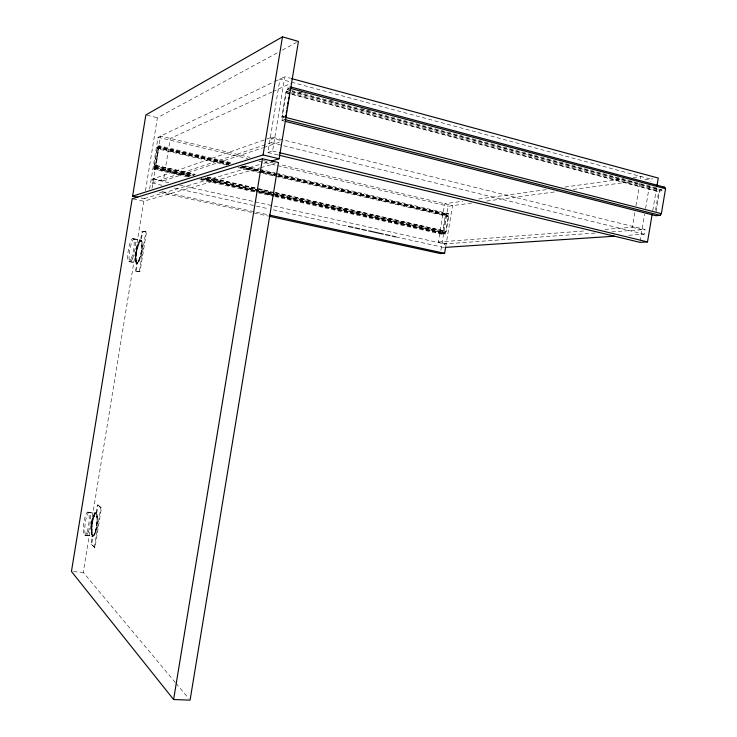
<?xml version="1.0" encoding="UTF-8"?>
<svg xmlns="http://www.w3.org/2000/svg" width="737" height="737" viewBox="0 0 737 737"><rect width="100%" height="100%" fill="white"/><g stroke="black" fill="none" stroke-linecap="round" stroke-linejoin="round"><path stroke-width="0.55" stroke-dasharray="3.69 2.76" d="M175.342 682.526L83.235 572.4L143.789 201.219L259.728 167.944M141.043 197.94L144.212 198.612L144.572 196.364M145.493 190.754L157.396 117.754L278.282 52.318M98.049 504.992L101.457 507.922L94.972 547.692L90.983 544.173L92.328 535.937L91.37 532.915L91.296 527.766A11.626 2.552 -82.8 0 1 93.258 516.536L94.797 513.394L96.704 513.228L98.049 504.992L97.395 504.919L96.05 513.164M135.497 271.354L136.852 263.072L137.497 263.201L136.142 271.483L135.497 271.354L140.076 271.271L146.608 231.271L141.937 231.879L140.583 240.17L139.136 241.561L137.441 245.688A11.571 2.589 -79.9 0 0 135.442 257.112L135.663 261.414L136.852 263.072M94.972 547.692L91.646 544.228L92.991 535.992L92.033 532.98L91.95 527.83A11.617 2.561 -82.8 0 1 93.912 516.6L95.451 513.468L96.704 513.228M137.497 263.201L136.308 261.543L136.087 257.241A11.571 2.598 -79.9 0 1 138.086 245.817L139.781 241.69L141.237 240.299L142.582 232.008L146.608 231.271M149.611 189.031L158.05 137.294L273.722 82.019M187.502 176.852L153.913 169.27L157.663 146.285L158.989 145.696L232.754 162.997M190.008 176.346L154.18 168.248L157.607 147.225L158.823 146.681L230.359 163.43M191.39 175.903L154.429 167.529L154.586 166.544L155.627 166.138L194.789 175.028M226.867 164.996L157.488 148.8L157.644 147.815L158.796 147.308L230.349 164.047M162.076 185.291L151.969 183.062L152.614 179.082L272.174 137.156L645.05 229.474L644.249 234.237L627.076 235.37M152.043 188.248L160.555 136.096L250.055 157.405M155.627 166.138L158.538 148.34L157.488 148.8M154.429 167.529L155.571 167.096L156.115 165.65L158.796 147.308M94.299 547.628L100.794 507.857L97.395 504.919M139.422 271.142L145.954 231.132M153.6 178.732L163.365 180.906L170.302 138.418L271.852 92.07M277.932 154.927L267.881 152.495L279.949 79.043L650.541 179.091L650.163 181.348M151.969 183.062L271.262 142.683L272.174 137.156M267.881 152.495L272.589 151.002L284.795 76.731L290.341 78.233M288.858 90.743L286.757 91.674L286.223 92.871L282.437 115.856L282.63 116.759L284.712 115.949L284.482 117.349L282.197 118.233L281.856 116.63L285.827 92.512L286.785 90.365L288.324 89.684M284.206 121.052L281.985 120.49L282.207 119.099L283.819 118.482M290.433 90.255L287.098 89.361L287.329 87.97L289.973 86.782M446.189 243.79L438.303 242.031L444.669 203.744L462.827 201.229M203.357 178.722L445.166 233.38L445.019 234.265L442.753 234.467L442.384 233.343L445.424 215.112L446.18 213.859L448.455 213.583L448.308 214.476L446.207 214.725L278.42 175.48M443.425 232.956L443.573 232.072L445.378 231.906L445.802 231.215L448.243 216.577L448.032 215.95L446.217 216.171L446.364 215.287L448.354 215.047L448.732 216.162L446.171 231.547L445.406 232.781L443.425 232.956L203.716 178.695M440.91 250.175L448.225 206.203L471.892 203.025M595.063 233.076L444.475 243.91L443.886 247.475L395.603 236.826M445.738 246.508L452.546 205.623L280.263 164.6M604.966 229.382L632.364 227.309L635.027 211.501M635.976 205.853L639.78 183.273M640.545 178.75L640.923 176.493L632.982 177.599M640.075 241.202L644.645 214.099M645.594 208.451L649.408 185.835M652.789 210.542L656.566 188.138M655.552 210.063L658.675 191.519L659.983 189.796L661.817 189.575M656.041 211.685L659.375 191.924L660.103 190.957L663.447 190.561L292.193 91.628M137.027 247.752L138.556 243.219A11.258 2.515 -79.9 0 1 141.716 242.795L141.873 244.748A10.917 2.441 -79.9 0 1 140.435 255.564L138.869 260.115A11.258 2.515 -79.9 0 1 135.746 260.354L135.608 258.401M446.207 214.725L442.873 232.938L443.075 233.565L445.166 233.38M282.308 50.134L296.412 42.497M274.763 81.521L284.795 76.731M272.902 91.591L290.691 83.465M287.098 89.361L288.729 88.643M154.18 168.248L155.378 167.787M153.913 169.27L155.221 168.773L189.906 176.613M281.985 120.49L283.727 119.827M163.365 180.906L262.473 147.888M263.56 147.529L279.903 142.084M144.212 198.612L259.378 164.609M263.763 163.31L268.157 162.02M260.834 167.631L275.187 163.513M478.7 199.018L546.771 189.566M564.92 187.051L623.907 178.861M486.678 201.044L557.236 191.592M573.165 189.455L632.337 181.532M644.857 179.856L652.752 178.796M438.303 242.031L585.565 230.856M611.811 231.869L645.05 229.474M136.142 271.483L140.076 271.271M73.589 571.626L83.235 572.4M90.983 544.173L91.646 544.228M92.715 535.532L93.378 535.596M86.266 535.283L92.88 535.9M92.328 535.937L92.991 535.992M84.939 535.486L92.871 536.232M87.602 512.114L96.178 512.98M88.919 512.574L95.497 513.238M95.653 513.588L96.317 513.661M100.794 507.857L101.457 507.922M128.92 261.653L137.349 263.256M136.612 262.409L137.266 262.538M130.246 261.571L136.76 262.814M132.881 238.53L140.703 240.087M140.583 240.17L141.237 240.299M134.171 239.12L140.675 240.419M140.822 240.806L141.467 240.935M141.937 231.879L142.582 232.008M133.24 198.972L143.789 201.219M161.956 191.592L268.508 214.863M159.533 192.366L268.489 216.107M174.42 188.018L255.26 205.853M256.384 206.102L268.729 208.829M273.224 209.815L347.33 226.167M152.614 179.082L169.455 182.822M179.561 185.061L444.475 243.91M199.819 179.625L256.909 192.514M258.033 192.772L273.703 196.309M274.827 196.558L442.753 234.467M155.931 165.337L195.102 174.236M207.419 177.037L271.207 191.537M275.684 192.55L445.802 231.215M156.115 165.65L195.314 174.549M207.631 177.35L258.024 188.801M259.148 189.05L273.703 192.357M274.827 192.615L446.171 231.547M207.088 177.82L445.378 231.906M154.586 166.544L193.794 175.434M204.987 177.976L443.573 232.072M155.571 167.096L193.619 175.719M204.812 178.253L445.406 232.781M154.116 167.575L191.187 175.885M153.803 168.082L189.741 176.207M200.971 178.75L254.864 190.938M259.36 191.952L273.952 195.25M275.076 195.508L442.384 233.343M201.21 178.879L254.956 191.03M256.08 191.288L443.075 233.565M201.09 179.137L254.799 191.279M259.277 192.293L273.823 195.581M274.947 195.83L445.019 234.265M245.043 165.88L258.457 169.022M259.571 169.289L275.223 172.955M276.338 173.213L448.455 213.583M157.663 146.285L230.359 163.31M242.657 166.194L277.324 174.31M278.439 174.577L446.18 213.859M242.648 166.313L277.305 174.429M278.42 174.687L448.308 214.476M241.533 166.663L277.305 175.028M278.42 175.295L448.354 215.047M157.607 147.225L229.198 163.973M241.506 166.848L277.296 175.222M157.119 147.75L228.636 164.452M240.455 167.17L261.045 172.025M261.718 172.136L276.688 175.682M277.803 175.94L446.364 215.287M157.303 148.045L228.949 164.784M240.05 167.373L448.732 216.162M238.06 167.603L448.243 216.577M263.478 160.602L275.785 163.531M158.05 137.294L247.678 158.575M258.88 161.237L448.225 206.203M272.589 151.002L278.162 152.356M146.903 115.193L157.396 117.754M271.262 142.683L644.249 234.237M270.295 137.819L283.165 140.997M632.364 227.309L642.019 229.695M282.437 115.856L284.666 116.437M281.856 116.63L285.201 117.487M292.34 91.849L659.983 189.796M286.757 91.674L290.092 92.558M291.198 92.853L660.103 190.957M285.827 92.512L290.258 93.691M291.373 93.986L658.675 191.519M286.223 92.871L659.375 191.924M287.329 87.97L289.549 88.569M299.093 92.014L305.763 93.792M330.213 100.324L335.768 101.807M361.333 108.634L371.337 111.305M291.548 90.55L658.159 188.377M176.079 683.411L188.598 698.39M135.719 258.392A10.917 2.441 -79.9 0 1 137.137 247.743M138.409 245.403L137.672 247.872A10.917 2.451 -79.9 0 0 136.253 258.521L136.741 261.847A11.267 2.524 -79.9 0 0 139.523 260.244L141.089 255.684A10.917 2.451 -79.9 0 0 142.517 244.877L142.011 241.579A11.267 2.524 -79.9 0 0 139.201 243.348L138.409 245.403M93.535 516.361L92.862 518.507A10.963 2.414 -82.8 0 0 91.397 529.396L91.471 531.773A11.313 2.487 -82.8 0 0 94.115 534.445L95.534 530.686A10.972 2.414 -82.8 0 0 97.017 519.631L96.934 517.245A11.313 2.487 -82.8 0 0 94.262 514.758L93.535 516.361M94.189 516.425L93.516 518.572A10.963 2.414 -82.8 0 0 92.051 529.461L92.383 533.735A11.313 2.497 -82.8 0 0 94.769 534.518L96.197 530.751A10.963 2.414 -82.8 0 0 97.68 519.696L97.33 515.43A11.313 2.497 -82.8 0 0 94.916 514.813L94.189 516.425M88.477 531.699A11.451 2.46 -82.7 0 0 89.527 512.86A11.451 2.46 -82.7 0 0 84.847 527.222A11.451 2.46 -82.7 0 0 88.477 531.699M95.119 532.326A11.424 2.515 -82.8 0 0 96.114 513.532A11.424 2.515 -82.8 0 0 91.388 527.849A11.424 2.515 -82.8 0 0 95.119 532.326M132.632 258.392A11.396 2.487 -79.9 0 0 134.751 239.534A11.396 2.487 -79.9 0 0 129.307 253.113A11.396 2.487 -79.9 0 0 132.632 258.392M139.173 259.654A11.377 2.543 -79.9 0 0 141.274 240.833A11.377 2.543 -79.9 0 0 135.765 254.366A11.377 2.543 -79.9 0 0 139.173 259.654M87.206 531.69A11.783 2.515 -82.7 0 0 88.228 512.381A11.783 2.515 -82.7 0 0 83.447 527.333A11.783 2.515 -82.7 0 0 87.206 531.69M95.184 532.446A11.755 2.579 -82.8 0 0 96.142 513.182A11.755 2.579 -82.8 0 0 91.305 528.088A11.755 2.579 -82.8 0 0 95.184 532.446M131.37 258.263A11.737 2.552 -79.9 0 0 133.489 238.926A11.737 2.552 -79.9 0 0 127.916 253.086A11.737 2.552 -79.9 0 0 131.37 258.263M139.229 259.783A11.7 2.616 -79.9 0 0 141.32 240.483A11.7 2.616 -79.9 0 0 135.672 254.587A11.7 2.616 -79.9 0 0 139.229 259.783"/><path stroke-width="1.11" d="M137.883 197.258L132.614 196.125L145.852 114.935L282.483 36.85L298.43 41.41L279.12 158.777L271.446 161.044M173.6 699.533L262.455 158.731L278.503 162.555L190.072 700.15L173.6 699.533L71.443 571.461L132.19 198.741L262.455 158.731M132.614 196.125L263.081 154.927L282.483 36.85M285.928 115.138L285.56 117.376L661.356 213.656L665.557 188.736L664.774 187.262L291.087 87.077M286.297 112.908L286.656 110.679M287.025 108.44L287.393 106.211M287.762 103.981L288.13 101.752M288.499 99.513L288.867 97.284M289.226 95.055L289.595 92.816M289.963 90.587L290.332 88.357L665.557 188.736M269.613 216.356L440.348 253.565L444.604 253.325L445.553 247.641M279.047 155.194L639.891 242.335L647.501 241.911L652.217 213.905M656.943 185.899L658.261 178.059L291.447 78.537M285.32 121.338L655.875 215.72L660.039 215.351L661.356 213.656M662.683 187.511L664.774 187.262M445.028 247.402L614.483 236.199M269.631 215.112L444.604 253.325M348.454 226.416L352.94 227.411M355.188 227.899L359.674 228.894M361.922 229.391L366.409 230.377M368.657 230.874L383.258 234.099M385.497 234.596L389.993 235.582M392.241 236.08L395.603 236.826M263.081 154.927L279.12 158.777M279.277 152.623L647.501 241.911M284.593 119.495L660.039 215.351"/></g></svg>
